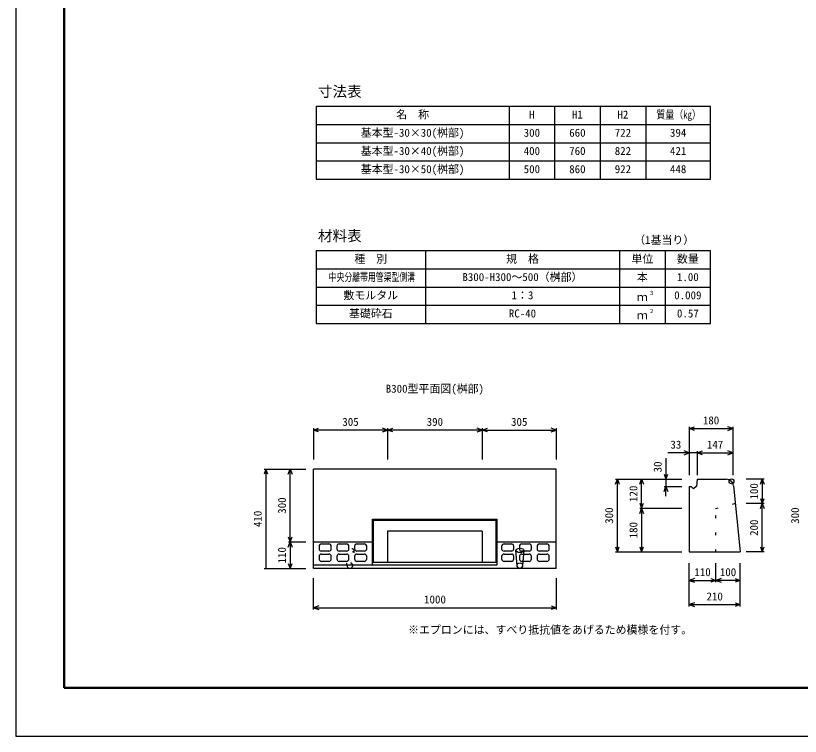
# Model space of a CAD drawing. Units: millimetres, scale not verified. Extents: x -12600 to 12600, y -5940 to 5940.
# Drawn here: x -12600 to -9368, y -5940 to -2970 of the extents above; entities that cross this region are included whole.
import ezdxf
from ezdxf.enums import TextEntityAlignment as Align

# ---------------------------------------------------------------- set-up
doc = ezdxf.new("R2010")
doc.units = ezdxf.units.MM
doc.header["$LTSCALE"] = 40
doc.header["$PDMODE"] = 32
doc.header["$PDSIZE"] = 20
doc.linetypes.add('DOTTED', pattern=[1.75, 0.25, -1.5])
for name, color, linetype, lineweight in [('0-0_DIM', 7, 'Continuous', 25), ('0-1_Defpoints', 5, 'Continuous', 25), ('0-2_HATCH', 6, 'DOTTED', 25), ('0-3_HYO', 3, 'Continuous', 25), ('0-4_HYO2', 4, 'Continuous', 25), ('0-5_OUTLINE', 3, 'Continuous', 25), ('0-6_OUTLINE2', 4, 'DOTTED', 25), ('0-7_TXT', 7, 'Continuous', 25), ('0-8_WAKU', 3, 'Continuous', 25)]:
    doc.layers.add(name, color=color, linetype=linetype, lineweight=lineweight)
doc.layers.add('0-B__0-0_', color=4, linetype='Continuous')
doc.styles.add('ＭＳ ゴシック', font='')
doc.styles.get('ＭＳ ゴシック').set_extended_font_data('MS Gothic')

msp = doc.modelspace()

# ---------------------------------------------------------------- linework, layer by layer
at = {"layer": '0-0_DIM'}
for p, q in [((-11373.29, -4670.37), (-11373.29, -4798.87)), ((-11373.29, -4670.37), (-11373.29, -4798.87)), ((-11068.29, -4677.87), (-11373.29, -4677.87)), ((-11068.29, -4670.37), (-11068.29, -4798.87)), ((-10678.29, -4677.87), (-11068.29, -4677.87)), ((-10678.29, -4670.37), (-10678.29, -4798.87)), ((-10678.29, -4677.87), (-10373.29, -4677.87)), ((-10373.29, -4670.37), (-10373.29, -4798.87)), ((-9825.78, -4664.26), (-9825.78, -4864.33)), ((-9825.78, -4671.76), (-9645.78, -4671.76)), ((-9645.78, -4664.26), (-9645.78, -4864.33)), ((-9825.78, -4771.76), (-9913.39, -4771.76)), ((-9792.78, -4771.76), (-9825.78, -4771.76)), ((-9792.78, -4764.26), (-9792.78, -4864.33)), ((-9792.78, -4771.76), (-9645.78, -4771.76)), ((-9921.78, -4793.52), (-9921.78, -4880.33)), ((-11576.79, -4838.87), (-11404.29, -4838.87)), ((-11569.29, -4838.87), (-11569.29, -5248.87)), ((-11469.29, -5138.87), (-11469.29, -4838.87)), ((-10129.28, -4880.33), (-9856.78, -4880.33)), ((-10121.78, -5180.33), (-10121.78, -4880.33)), ((-10021.78, -5000.33), (-10021.78, -4880.33)), ((-9929.28, -4910.33), (-9856.78, -4910.33)), ((-9921.78, -4880.33), (-9921.78, -4910.33)), ((-9921.78, -4950.04), (-9921.78, -4910.33)), ((-9517.52, -4880.33), (-9590.78, -4880.33)), ((-9525.02, -4880.33), (-9525.02, -4980.33)), ((-10029.28, -5000.33), (-9856.78, -5000.33)), ((-10021.78, -5000.33), (-10021.78, -5180.33)), ((-9517.52, -4980.33), (-9590.78, -4980.33)), ((-9525.02, -5180.33), (-9525.02, -4980.33)), ((-11476.79, -5138.87), (-11404.29, -5138.87)), ((-11469.29, -5138.87), (-11469.29, -5248.87)), ((-10129.28, -5180.33), (-9856.78, -5180.33)), ((-9517.52, -5180.33), (-9590.78, -5180.33)), ((-9825.78, -5404.83), (-9825.78, -5226.33)), ((-9715.78, -5304.83), (-9715.78, -5226.33)), ((-9615.78, -5404.83), (-9615.78, -5226.33)), ((-11576.79, -5248.87), (-11404.29, -5248.87)), ((-11372.79, -5417.37), (-11372.79, -5288.87)), ((-10372.79, -5417.37), (-10372.79, -5288.87)), ((-9825.78, -5297.33), (-9715.78, -5297.33)), ((-9615.78, -5297.33), (-9715.78, -5297.33)), ((-11372.79, -5409.87), (-10372.79, -5409.87)), ((-9825.78, -5397.33), (-9615.78, -5397.33))]:
    msp.add_line(p, q, dxfattribs=at)
for points in [[(-11352.15, -4685.57), (-11373.29, -4677.87), (-11352.15, -4670.18)], [(-11089.43, -4685.57), (-11068.29, -4677.87), (-11089.43, -4670.18)], [(-11047.15, -4685.57), (-11068.29, -4677.87), (-11047.15, -4670.18)], [(-10699.43, -4685.57), (-10678.29, -4677.87), (-10699.43, -4670.18)], [(-10657.15, -4685.57), (-10678.29, -4677.87), (-10657.15, -4670.18)], [(-10394.43, -4685.57), (-10373.29, -4677.87), (-10394.43, -4670.18)], [(-9804.64, -4679.46), (-9825.78, -4671.76), (-9804.64, -4664.07)], [(-9666.93, -4679.46), (-9645.78, -4671.76), (-9666.93, -4664.07)], [(-9846.93, -4779.46), (-9825.78, -4771.76), (-9846.93, -4764.07)], [(-9771.64, -4779.46), (-9792.78, -4771.76), (-9771.64, -4764.07)], [(-9666.93, -4779.46), (-9645.78, -4771.76), (-9666.93, -4764.07)], [(-11561.59, -4860.01), (-11569.29, -4838.87), (-11576.99, -4860.01)], [(-11476.99, -4860.01), (-11469.29, -4838.87), (-11461.59, -4860.01)], [(-9929.48, -4859.19), (-9921.78, -4880.33), (-9914.09, -4859.19)], [(-10129.48, -4901.47), (-10121.78, -4880.33), (-10114.09, -4901.47)], [(-10029.48, -4901.47), (-10021.78, -4880.33), (-10014.09, -4901.47)], [(-9929.48, -4931.47), (-9921.78, -4910.33), (-9914.09, -4931.47)], [(-9532.72, -4901.47), (-9525.02, -4880.33), (-9517.32, -4901.47)], [(-9532.72, -4959.19), (-9525.02, -4980.33), (-9517.32, -4959.19)], [(-10029.48, -4979.19), (-10021.78, -5000.33), (-10014.09, -4979.19)], [(-10029.48, -5021.47), (-10021.78, -5000.33), (-10014.09, -5021.47)], [(-9532.72, -5001.47), (-9525.02, -4980.33), (-9517.32, -5001.47)], [(-11476.99, -5117.73), (-11469.29, -5138.87), (-11461.59, -5117.73)], [(-11476.99, -5160.01), (-11469.29, -5138.87), (-11461.59, -5160.01)], [(-10129.48, -5159.19), (-10121.78, -5180.33), (-10114.09, -5159.19)], [(-10029.48, -5159.19), (-10021.78, -5180.33), (-10014.09, -5159.19)], [(-9532.72, -5159.19), (-9525.02, -5180.33), (-9517.32, -5159.19)], [(-11476.99, -5227.73), (-11469.29, -5248.87), (-11461.59, -5227.73)], [(-9804.64, -5289.63), (-9825.78, -5297.33), (-9804.64, -5305.03)], [(-9736.93, -5289.63), (-9715.78, -5297.33), (-9736.93, -5305.03)], [(-9694.64, -5289.63), (-9715.78, -5297.33), (-9694.64, -5305.03)], [(-9636.93, -5289.63), (-9615.78, -5297.33), (-9636.93, -5305.03)], [(-9804.64, -5389.63), (-9825.78, -5397.33), (-9804.64, -5405.03)], [(-9636.93, -5389.63), (-9615.78, -5397.33), (-9636.93, -5405.03)], [(-11351.65, -5402.18), (-11372.79, -5409.87), (-11351.65, -5417.57)], [(-10393.93, -5402.17), (-10372.79, -5409.87), (-10393.93, -5417.57)]]:
    msp.add_lwpolyline(points, dxfattribs=at)
at = {"layer": '0-1_Defpoints'}
msp.add_lwpolyline([(-12600, -5940), (-4200, -5940), (-4200, 0), (-12600, 0)], close=True, dxfattribs=at)
at = {"layer": '0-2_HATCH', "linetype": 'Continuous'}
for p, q in [((-11350.29, -5156.87), (-11350.29, -5166.87)), ((-11340.29, -5146.87), (-11310.29, -5146.87)), ((-11300.29, -5166.87), (-11300.29, -5156.87)), ((-11277.29, -5156.87), (-11277.29, -5166.87)), ((-11267.29, -5146.87), (-11237.29, -5146.87)), ((-11227.29, -5166.87), (-11227.29, -5156.87)), ((-11204.29, -5156.87), (-11204.29, -5166.87)), ((-11194.29, -5146.87), (-11164.29, -5146.87)), ((-11154.29, -5166.87), (-11154.29, -5156.87)), ((-10598.29, -5156.87), (-10598.29, -5166.87)), ((-10588.29, -5146.87), (-10558.29, -5146.87)), ((-10548.29, -5166.87), (-10548.29, -5156.87)), ((-10525.29, -5156.87), (-10525.29, -5166.87)), ((-10515.29, -5146.87), (-10485.29, -5146.87)), ((-10475.29, -5166.87), (-10475.29, -5156.87)), ((-10452.29, -5156.87), (-10452.29, -5166.87)), ((-10442.29, -5146.87), (-10412.29, -5146.87)), ((-10402.29, -5166.87), (-10402.29, -5156.87)), ((-11350.29, -5198.87), (-11350.29, -5208.87)), ((-11310.29, -5176.87), (-11340.29, -5176.87)), ((-11340.29, -5188.87), (-11310.29, -5188.87)), ((-11300.29, -5208.87), (-11300.29, -5198.87)), ((-11277.29, -5198.87), (-11277.29, -5208.87)), ((-11237.29, -5176.87), (-11267.29, -5176.87)), ((-11267.29, -5188.87), (-11237.29, -5188.87)), ((-11227.29, -5208.87), (-11227.29, -5198.87)), ((-11204.29, -5198.87), (-11204.29, -5208.87)), ((-11164.29, -5176.87), (-11194.29, -5176.87)), ((-11194.29, -5188.87), (-11164.29, -5188.87)), ((-11154.29, -5208.87), (-11154.29, -5198.87)), ((-10598.29, -5198.87), (-10598.29, -5208.87)), ((-10558.29, -5176.87), (-10588.29, -5176.87)), ((-10588.29, -5188.87), (-10558.29, -5188.87)), ((-10548.29, -5208.87), (-10548.29, -5198.87)), ((-10525.29, -5198.87), (-10525.29, -5208.87)), ((-10485.29, -5176.87), (-10515.29, -5176.87)), ((-10515.29, -5188.87), (-10485.29, -5188.87)), ((-10475.29, -5208.87), (-10475.29, -5198.87)), ((-10452.29, -5198.87), (-10452.29, -5208.87)), ((-10412.29, -5176.87), (-10442.29, -5176.87)), ((-10442.29, -5188.87), (-10412.29, -5188.87)), ((-10402.29, -5208.87), (-10402.29, -5198.87)), ((-11310.29, -5218.87), (-11340.29, -5218.87)), ((-11237.29, -5218.87), (-11267.29, -5218.87)), ((-11164.29, -5218.87), (-11194.29, -5218.87)), ((-10558.29, -5218.87), (-10588.29, -5218.87)), ((-10485.29, -5218.87), (-10515.29, -5218.87)), ((-10412.29, -5218.87), (-10442.29, -5218.87))]:
    msp.add_line(p, q, dxfattribs=at)
for centre, start, end in [((-11340.29, -5156.87), 90, 180), ((-11340.29, -5166.87), 180, 270), ((-11310.29, -5156.87), 0, 90), ((-11310.29, -5166.87), 270, 0), ((-11267.29, -5156.87), 90, 180), ((-11267.29, -5166.87), 180, 270), ((-11237.29, -5156.87), 0, 90), ((-11237.29, -5166.87), 270, 0), ((-11194.29, -5156.87), 90, 180), ((-11194.29, -5166.87), 180, 270), ((-11164.29, -5156.87), 0, 90), ((-11164.29, -5166.87), 270, 0), ((-10588.29, -5156.87), 90, 180), ((-10588.29, -5166.87), 180, 270), ((-10558.29, -5156.87), 0, 90), ((-10558.29, -5166.87), 270, 0), ((-10515.29, -5156.87), 90, 180), ((-10515.29, -5166.87), 180, 270), ((-10485.29, -5156.87), 0, 90), ((-10485.29, -5166.87), 270, 0), ((-10442.29, -5156.87), 90, 180), ((-10442.29, -5166.87), 180, 270), ((-10412.29, -5156.87), 0, 90), ((-10412.29, -5166.87), 270, 0), ((-11340.29, -5198.87), 90, 180), ((-11310.29, -5198.87), 0, 90), ((-11267.29, -5198.87), 90, 180), ((-11237.29, -5198.87), 0, 90), ((-11194.29, -5198.87), 90, 180), ((-11164.29, -5198.87), 0, 90), ((-10588.29, -5198.87), 90, 180), ((-10558.29, -5198.87), 0, 90), ((-10515.29, -5198.87), 90, 180), ((-10485.29, -5198.87), 0, 90), ((-10442.29, -5198.87), 90, 180), ((-10412.29, -5198.87), 0, 90), ((-11340.29, -5208.87), 180, 270), ((-11310.29, -5208.87), 270, 0), ((-11267.29, -5208.87), 180, 270), ((-11237.29, -5208.87), 270, 0), ((-11194.29, -5208.87), 180, 270), ((-11164.29, -5208.87), 270, 0), ((-10588.29, -5208.87), 180, 270), ((-10558.29, -5208.87), 270, 0), ((-10515.29, -5208.87), 180, 270), ((-10485.29, -5208.87), 270, 0), ((-10442.29, -5208.87), 180, 270), ((-10412.29, -5208.87), 270, 0)]:
    msp.add_arc(centre, 10, start, end, dxfattribs=at)
at = {"layer": '0-3_HYO'}
for p, q in [((-10567.5, -3343.87), (-10567.5, -3643.87)), ((-10380, -3343.87), (-10380, -3643.87)), ((-10192.5, -3343.87), (-10192.5, -3643.87)), ((-10005, -3343.87), (-10005, -3643.87)), ((-11362.5, -3418.87), (-9737.5, -3418.87)), ((-10912.5, -3938.65), (-10912.5, -4238.65)), ((-10112.5, -3938.65), (-10112.5, -4238.65)), ((-9925, -3938.65), (-9925, -4238.65)), ((-11362.5, -4013.65), (-9737.5, -4013.65))]:
    msp.add_line(p, q, dxfattribs=at)
for points in [[(-11362.5, -3643.87), (-9737.5, -3643.87), (-9737.5, -3343.87), (-11362.5, -3343.87)], [(-11362.5, -4238.65), (-9737.5, -4238.65), (-9737.5, -3938.65), (-11362.5, -3938.65)]]:
    msp.add_lwpolyline(points, close=True, dxfattribs=at)
at = {"layer": '0-4_HYO2'}
for p, q in [((-11362.5, -3493.87), (-9737.5, -3493.87)), ((-11362.5, -3568.87), (-9737.5, -3568.87)), ((-11362.5, -4088.65), (-9737.5, -4088.65)), ((-11362.5, -4163.65), (-9737.5, -4163.65))]:
    msp.add_line(p, q, dxfattribs=at)
at = {"layer": '0-5_OUTLINE'}
for p, q in [((-10373.29, -4838.87), (-11373.29, -4838.87)), ((-11373.29, -5248.87), (-11373.29, -4838.87)), ((-10373.29, -5248.87), (-10373.29, -4838.87)), ((-9825.78, -4910.33), (-9825.78, -5180.33)), ((-9797.78, -4910.33), (-9807.78, -4920.33)), ((-9797.78, -4910.33), (-9795.78, -4910.33)), ((-9792.78, -4880.33), (-9795.78, -4910.33)), ((-9792.78, -4880.33), (-9672.93, -4880.33)), ((-9643.08, -4907.35), (-9615.78, -5180.33)), ((-11130.29, -5044.59), (-10616.29, -5044.59)), ((-11130.29, -5232.66), (-11130.29, -5044.59)), ((-10616.29, -5232.66), (-10616.29, -5044.59)), ((-11373.29, -5138.87), (-11130.29, -5138.87)), ((-10616.29, -5138.87), (-10373.29, -5138.87)), ((-9825.78, -5180.33), (-9615.78, -5180.33)), ((-11373.29, -5232.66), (-10616.29, -5232.66)), ((-10373.29, -5248.87), (-11373.29, -5248.87))]:
    msp.add_line(p, q, dxfattribs=at)
msp.add_lwpolyline([(-9825.78, -4910.33), (-9817.78, -4910.33), (-9807.78, -4920.33)], dxfattribs=at)
msp.add_arc((-9672.93, -4910.33), 30, 5.71059, 90, dxfattribs=at)
at = {"layer": '0-6_OUTLINE2', "linetype": 'Continuous'}
for p, q in [((-11130.29, -5049.09), (-10616.29, -5049.09)), ((-11125.79, -5223.55), (-11125.79, -5049.09)), ((-10620.79, -5223.55), (-10620.79, -5049.09)), ((-11068.29, -5095.02), (-11068.29, -5223.55)), ((-10678.29, -5095.02), (-11068.29, -5095.02)), ((-10678.29, -5095.02), (-10678.29, -5223.55)), ((-10534.79, -5236.37), (-10539.79, -5173.87)), ((-10506.79, -5173.87), (-10511.79, -5236.37)), ((-10616.29, -5223.55), (-11130.29, -5223.55))]:
    msp.add_line(p, q, dxfattribs=at)
at = {"layer": '0-6_OUTLINE2'}
for p, q in [((-11234.79, -5236.37), (-11239.79, -5173.87)), ((-11206.79, -5173.87), (-11211.79, -5236.37))]:
    msp.add_line(p, q, dxfattribs=at)
msp.add_lwpolyline([(-9715.78, -5180.33), (-9715.78, -5000.55), (-9636.17, -4980.41)], dxfattribs=at)
at = {"layer": '0-6_OUTLINE2', "linetype": 'Continuous'}
msp.add_circle((-10523.29, -5236.37), 11.5, dxfattribs=at)
for centre, start, end in [((-11223.29, -5236.37), 161.19115, 18.80885), ((-10523.29, -5236.37), 192.55585, 347.44412)]:
    msp.add_arc(centre, 11.5, start, end, dxfattribs=at)
at = {"layer": '0-6_OUTLINE2'}
msp.add_arc((-11223.29, -5236.37), 11.5, 18.80885, 161.19115, dxfattribs=at)
msp.add_ellipse((-11223.29, -5173.87), major_axis=(16.5, 0), ratio=0.55, dxfattribs=at)
at = {"layer": '0-6_OUTLINE2', "linetype": 'Continuous'}
msp.add_ellipse((-10523.29, -5173.87), major_axis=(16.5, 0), ratio=0.55, dxfattribs=at)
at = {"layer": '0-8_WAKU', "lineweight": 50}
msp.add_lwpolyline([(-12400, -5740), (-4400, -5740), (-4400, -200), (-12400, -200)], close=True, dxfattribs=at)
at = {"layer": '0-B__0-0_'}
msp.add_point((-9651.72, -4889.12), dxfattribs=at)

# ---------------------------------------------------------------- texts
at = {"layer": '0-0_DIM', "style": 'ＭＳ ゴシック'}
for s, p in [('305', (-11254.54, -4670.37)), ('390', (-10907.04, -4670.37)), ('305', (-10559.54, -4670.37)), ('180', (-9769.53, -4664.26)), ('33', (-9903.28, -4764.26)), ('147', (-9753.03, -4764.26)), ('110', (-9804.53, -5289.83)), ('100', (-9699.53, -5289.83)), ('1000', (-10917.79, -5402.37)), ('210', (-9754.53, -5389.83))]:
    msp.add_text(s, height=32.99, dxfattribs=at).set_placement(p, align=Align.BOTTOM_LEFT)
for s, p in [('30', (-9929.28, -4852.17)), ('120', (-10029.28, -4974.08)), ('100', (-9532.52, -4964.08)), ('300', (-11476.79, -5022.62)), ('300', (-10129.28, -5064.08)), ('300', (-9363.39, -5064.08)), ('410', (-11576.79, -5077.62)), ('180', (-10029.28, -5124.08)), ('200', (-9532.52, -5114.08)), ('110', (-11476.79, -5227.62))]:
    msp.add_text(s, height=32.99, rotation=90, dxfattribs=at).set_placement(p, align=Align.BOTTOM_LEFT)
at = {"layer": '0-7_TXT', "style": 'ＭＳ ゴシック'}
for s, height, p in [('寸法表', 43.99, (-11355, -3317.62)), ('名\u3000称', 32.99, (-11032.5, -3403.87)), ('H', 32.99, (-10485, -3403.87)), ('H1', 32.99, (-10308.75, -3403.87)), ('H2', 32.99, (-10121.25, -3403.87)), ('基本型-30×30(桝部)', 32.99, (-11178.75, -3478.87)), ('300', 32.99, (-10507.5, -3478.87)), ('660', 32.99, (-10320, -3478.87)), ('722', 32.99, (-10132.5, -3478.87)), ('394', 32.99, (-9905, -3478.87)), ('基本型-30×40(桝部)', 32.99, (-11178.75, -3553.87)), ('400', 32.99, (-10507.5, -3553.87)), ('760', 32.99, (-10320, -3553.87)), ('822', 32.99, (-10132.5, -3553.87)), ('421', 32.99, (-9905, -3553.87)), ('基本型-30×50(桝部)', 32.99, (-11178.75, -3628.87)), ('500', 32.99, (-10507.5, -3628.87)), ('860', 32.99, (-10320, -3628.87)), ('922', 32.99, (-10132.5, -3628.87)), ('448', 32.99, (-9905, -3628.87)), ('材料表', 43.99, (-11355, -3912.4)), ('（1基当り）', 32.99, (-10052.5, -3920.65)), ('種\u3000別', 32.99, (-11205, -3998.65)), ('規\u3000格', 32.99, (-10580, -3998.65)), ('単位', 32.99, (-10063.75, -3998.65)), ('数量', 32.99, (-9876.25, -3998.65)), ('B300-H300～500（桝部）', 32.99, (-10760, -4073.65)), ('本', 32.99, (-10041.25, -4073.65)), ('1.00', 32.99, (-9876.25, -4073.65)), ('敷モルタル', 32.99, (-11250, -4148.65)), ('３', 16.5, (-9992.09, -4125.87)), ('1：3', 32.99, (-10557.5, -4148.65)), ('ｍ', 32.99, (-10041.25, -4156.15)), ('0.009', 32.99, (-9887.5, -4148.65)), ('基礎砕石', 32.99, (-11227.5, -4223.65)), ('RC-40', 32.99, (-10568.75, -4223.65)), ('ｍ', 32.99, (-10041.25, -4231.15)), ('２', 16.5, (-9992.09, -4200.87)), ('0.57', 32.99, (-9876.25, -4223.65)), ('B300型平面図(桝部)', 32.99, (-11075.79, -4533.7)), ('※エプロンには、すべり抵抗値をあげるため模様を付す。', 32.99, (-10983.75, -5527.24))]:
    msp.add_text(s, height=height, dxfattribs=at).set_placement(p, align=Align.BOTTOM_LEFT)
for s, width, p in [('質量（kg）', 0.8, (-9961.25, -3403.87)), ('中央分離帯用管渠型側溝', 0.7, (-11310.75, -4073.65))]:
    msp.add_text(s, height=32.99, dxfattribs=dict(at, width=width)).set_placement(p, align=Align.BOTTOM_LEFT)

doc.saveas('drawing.dxf')
